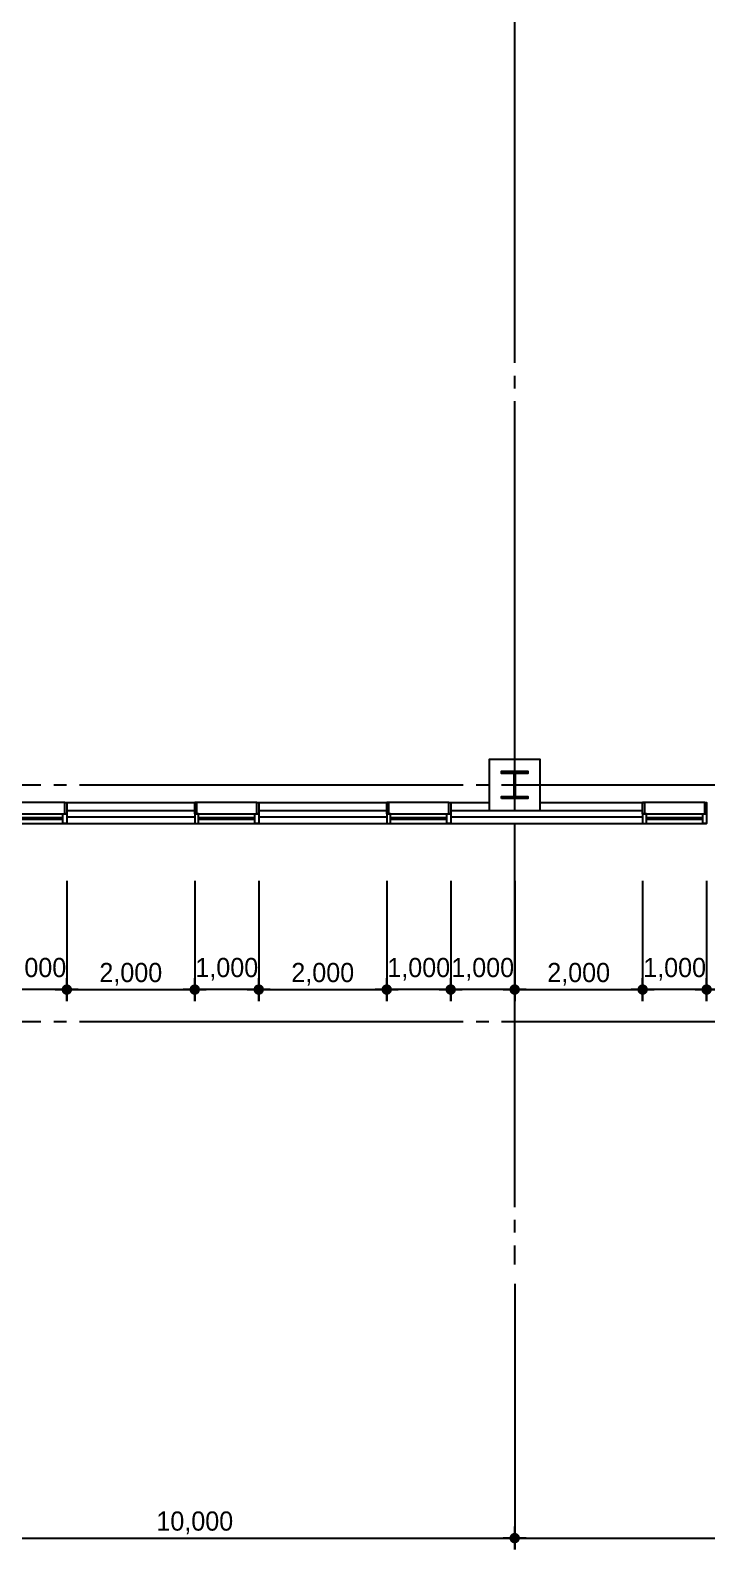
# Model space of a CAD drawing. Extents: x 14074245 to 14153635, y -1806033 to -1750552.
# Drawn here: x 14101971 to 14112540, y -1802086 to -1778329 of the extents above; entities that cross this region are included whole.
import ezdxf

# ---------------------------------------------------------------- set-up
doc = ezdxf.new("R2010")
doc.units = 0
doc.header["$LTSCALE"] = 100
doc.header["$MEASUREMENT"] = 0
doc.header["$PDSIZE"] = -10
doc.linetypes.add('CEN', pattern=[66, 60, -2, 2, -2])
doc.layers.get('0').update_dxf_attribs({"linetype": 'CONTINUOUS'})
doc.layers.get('Defpoints').update_dxf_attribs({"linetype": 'CONTINUOUS'})
for name, color, linetype in [('0-내벽고정식', 7, 'CONTINUOUS'), ('CEN', 1, 'CEN'), ('COL', 2, 'CONTINUOUS'), ('col2', 3, 'CONTINUOUS'), ('DIM', 7, 'CONTINUOUS'), ('WALL-1', 7, 'CONTINUOUS'), ('WID', 4, 'CONTINUOUS')]:
    doc.layers.add(name, color=color, linetype=linetype)
doc.styles.add('굴림', font='H2HDRM.TTF')
doc.dimstyles.new('DIM100', dxfattribs={"dimtxt": 300, "dimasz": 120, "dimexe": 1, "dimexo": 100, "dimgap": 60, "dimtad": 1, "dimdec": 4, "dimzin": 0, "dimdsep": 46, "dimlunit": 6, "dimtxsty": '굴림', "dimblk": 'DOTT', "dimcen": 0.09, "dimadec": 0, "dimazin": 0, "dimtfac": 1, "dimtdec": 4, "dimtofl": 0, "dimtmove": 2, "dimatfit": 2, "dimldrblk": 'DOTT', "dimfxl": 1, "dimtolj": 1, "dimtzin": 0, "dimarcsym": 0})
doc.dimstyles.new('DIM50', dxfattribs={"dimscale": 50, "dimtxt": 3, "dimasz": 1.2, "dimexe": 1, "dimexo": 1, "dimgap": 0.6, "dimtad": 1, "dimdec": 4, "dimzin": 0, "dimdsep": 46, "dimlunit": 6, "dimtxsty": '굴림', "dimblk": 'DOTT', "dimcen": 0.09, "dimadec": 0, "dimazin": 0, "dimtfac": 1, "dimtdec": 4, "dimtofl": 0, "dimtmove": 2, "dimatfit": 2, "dimldrblk": 'DOTT', "dimfxl": 1, "dimtolj": 1, "dimtzin": 0, "dimarcsym": 0})

# ---------------------------------------------------------------- blocks, each defined once
blk = doc.blocks.new('DOTT')
for p, q in [((-1.5, 0), (1.5, 0)), ((0, 1.5), (0, -1.5))]:
    blk.add_line(p, q)
at = {"color": 6, "const_width": 0.68}
blk.add_lwpolyline([(-0.34, 0, 1), (0.34, 0, 1)], format="xyb", close=True, dxfattribs=at)
blk = doc.blocks.new('*D44')
at = {"layer": 'Defpoints', "color": 0, "lineweight": -3}
for p in [(14109540, -1797629), (14119540, -1797629), (14119540, -1801906)]:
    blk.add_point(p, dxfattribs=at)
at = {"layer": 'DIM', "color": 7, "lineweight": -2}
for p, q in [((14109540, -1797929), (14109540, -1802006)), ((14119540, -1797929), (14119540, -1802006)), ((14109660, -1801906), (14119420, -1801906))]:
    blk.add_line(p, q, dxfattribs=at)
at = {"layer": 'DIM', "color": 7, "lineweight": -2, "xscale": 120, "yscale": 120, "zscale": 120, "rotation": 180}
blk.add_blockref('DOTT', (14109540, -1801906), dxfattribs=at)
at = {"layer": 'DIM', "color": 7, "lineweight": -2, "xscale": 120, "yscale": 120, "zscale": 120}
blk.add_blockref('DOTT', (14119540, -1801906), dxfattribs=at)
at = {"layer": 'DIM', "color": 3, "insert": (14114540, -1801667), "char_height": 300, "attachment_point": 5, "style": '굴림'}
blk.add_mtext('\\A1;10,000', dxfattribs=at)
blk = doc.blocks.new('*D46')
at = {"layer": 'Defpoints', "color": 0, "lineweight": -3}
for p in [(14099540, -1797629), (14109540, -1797629), (14109540, -1801906)]:
    blk.add_point(p, dxfattribs=at)
at = {"layer": 'DIM', "color": 7, "lineweight": -2}
for p, q in [((14099540, -1797929), (14099540, -1802006)), ((14109540, -1797929), (14109540, -1802006)), ((14099660, -1801906), (14109420, -1801906))]:
    blk.add_line(p, q, dxfattribs=at)
at = {"layer": 'DIM', "color": 7, "lineweight": -2, "xscale": 120, "yscale": 120, "zscale": 120, "rotation": 180}
blk.add_blockref('DOTT', (14099540, -1801906), dxfattribs=at)
at = {"layer": 'DIM', "color": 7, "lineweight": -2, "xscale": 120, "yscale": 120, "zscale": 120}
blk.add_blockref('DOTT', (14109540, -1801906), dxfattribs=at)
at = {"layer": 'DIM', "color": 3, "insert": (14104540, -1801667), "char_height": 300, "attachment_point": 5, "style": '굴림'}
blk.add_mtext('\\A1;10,000', dxfattribs=at)
blk = doc.blocks.new('aw-1000-325')
at = {"layer": 'WID', "color": 8}
for p, q in [((970, 325), (0, 325)), ((0, 150), (1000, 150)), ((0, 0), (1000, 0))]:
    blk.add_line(p, q, dxfattribs=at)
at = {"layer": 'WID'}
for points in [[(0, 325), (30, 325), (30, 150), (0, 150)], [(970, 325), (1000, 325), (1000, 150), (970, 150)], [(60, 150), (0, 150), (0, 0), (60, 0)], [(60, 63), (940, 63), (940, 87), (60, 87)], [(940, 150), (1000, 150), (1000, 0), (940, 0)]]:
    blk.add_lwpolyline(points, close=True, dxfattribs=at)
blk = doc.blocks.new('*D65')
at = {"layer": 'Defpoints', "color": 0, "lineweight": -3, "ltscale": 3}
for p in [(14105540, -1791528), (14107540, -1791528), (14107540, -1793328)]:
    blk.add_point(p, dxfattribs=at)
at = {"layer": 'DIM', "color": 7, "lineweight": -2, "ltscale": 3}
for p, q in [((14105540, -1791628), (14105540, -1793329)), ((14107540, -1791628), (14107540, -1793329)), ((14105660, -1793328), (14107420, -1793328))]:
    blk.add_line(p, q, dxfattribs=at)
at = {"layer": 'DIM', "color": 7, "lineweight": -2, "ltscale": 3, "xscale": 120, "yscale": 120, "zscale": 120, "rotation": 180}
blk.add_blockref('DOTT', (14105540, -1793328), dxfattribs=at)
at = {"layer": 'DIM', "color": 7, "lineweight": -2, "ltscale": 3, "xscale": 120, "yscale": 120, "zscale": 120}
blk.add_blockref('DOTT', (14107540, -1793328), dxfattribs=at)
at = {"layer": 'DIM', "color": 3, "ltscale": 3, "insert": (14106540, -1793089), "char_height": 300, "attachment_point": 5, "style": '굴림'}
blk.add_mtext('\\A1;2,000', dxfattribs=at)
blk = doc.blocks.new('*D66')
at = {"layer": 'Defpoints', "color": 0, "lineweight": -3, "ltscale": 3}
for p in [(14107540, -1791528), (14108540, -1791528), (14107540, -1793328)]:
    blk.add_point(p, dxfattribs=at)
at = {"layer": 'DIM', "color": 7, "lineweight": -2, "ltscale": 3}
for p, q in [((14107540, -1791628), (14107540, -1793329)), ((14108540, -1791628), (14108540, -1793329)), ((14108420, -1793328), (14107660, -1793328))]:
    blk.add_line(p, q, dxfattribs=at)
at = {"layer": 'DIM', "color": 7, "lineweight": -2, "ltscale": 3, "xscale": 120, "yscale": 120, "zscale": 120, "rotation": 180}
blk.add_blockref('DOTT', (14107540, -1793328), dxfattribs=at)
at = {"layer": 'DIM', "color": 7, "lineweight": -2, "ltscale": 3, "xscale": 120, "yscale": 120, "zscale": 120}
blk.add_blockref('DOTT', (14108540, -1793328), dxfattribs=at)
at = {"layer": 'DIM', "color": 3, "ltscale": 3, "insert": (14108040, -1793011), "char_height": 300, "attachment_point": 5, "style": '굴림'}
blk.add_mtext('\\A1;1,000', dxfattribs=at)
blk = doc.blocks.new('*D67')
at = {"layer": 'Defpoints', "color": 0, "lineweight": -3, "ltscale": 3}
for p in [(14102540, -1791528), (14104540, -1791528), (14104540, -1793328)]:
    blk.add_point(p, dxfattribs=at)
at = {"layer": 'DIM', "color": 7, "lineweight": -2, "ltscale": 3}
for p, q in [((14102540, -1791628), (14102540, -1793329)), ((14104540, -1791628), (14104540, -1793329)), ((14102660, -1793328), (14104420, -1793328))]:
    blk.add_line(p, q, dxfattribs=at)
at = {"layer": 'DIM', "color": 7, "lineweight": -2, "ltscale": 3, "xscale": 120, "yscale": 120, "zscale": 120, "rotation": 180}
blk.add_blockref('DOTT', (14102540, -1793328), dxfattribs=at)
at = {"layer": 'DIM', "color": 7, "lineweight": -2, "ltscale": 3, "xscale": 120, "yscale": 120, "zscale": 120}
blk.add_blockref('DOTT', (14104540, -1793328), dxfattribs=at)
at = {"layer": 'DIM', "color": 3, "ltscale": 3, "insert": (14103540, -1793089), "char_height": 300, "attachment_point": 5, "style": '굴림'}
blk.add_mtext('\\A1;2,000', dxfattribs=at)
blk = doc.blocks.new('*D68')
at = {"layer": 'Defpoints', "color": 0, "lineweight": -3, "ltscale": 3}
for p in [(14104540, -1791528), (14105540, -1791528), (14104540, -1793328)]:
    blk.add_point(p, dxfattribs=at)
at = {"layer": 'DIM', "color": 7, "lineweight": -2, "ltscale": 3}
for p, q in [((14104540, -1791628), (14104540, -1793329)), ((14105540, -1791628), (14105540, -1793329)), ((14105420, -1793328), (14104660, -1793328))]:
    blk.add_line(p, q, dxfattribs=at)
at = {"layer": 'DIM', "color": 7, "lineweight": -2, "ltscale": 3, "xscale": 120, "yscale": 120, "zscale": 120, "rotation": 180}
blk.add_blockref('DOTT', (14104540, -1793328), dxfattribs=at)
at = {"layer": 'DIM', "color": 7, "lineweight": -2, "ltscale": 3, "xscale": 120, "yscale": 120, "zscale": 120}
blk.add_blockref('DOTT', (14105540, -1793328), dxfattribs=at)
at = {"layer": 'DIM', "color": 3, "ltscale": 3, "insert": (14105040, -1793011), "char_height": 300, "attachment_point": 5, "style": '굴림'}
blk.add_mtext('\\A1;1,000', dxfattribs=at)
blk = doc.blocks.new('*D70')
at = {"layer": 'Defpoints', "color": 0, "lineweight": -3, "ltscale": 3}
for p in [(14101540, -1791528), (14102540, -1791528), (14101540, -1793328)]:
    blk.add_point(p, dxfattribs=at)
at = {"layer": 'DIM', "color": 7, "lineweight": -2, "ltscale": 3}
for p, q in [((14101540, -1791628), (14101540, -1793329)), ((14102540, -1791628), (14102540, -1793329)), ((14102420, -1793328), (14101660, -1793328))]:
    blk.add_line(p, q, dxfattribs=at)
at = {"layer": 'DIM', "color": 7, "lineweight": -2, "ltscale": 3, "xscale": 120, "yscale": 120, "zscale": 120, "rotation": 180}
blk.add_blockref('DOTT', (14101540, -1793328), dxfattribs=at)
at = {"layer": 'DIM', "color": 7, "lineweight": -2, "ltscale": 3, "xscale": 120, "yscale": 120, "zscale": 120}
blk.add_blockref('DOTT', (14102540, -1793328), dxfattribs=at)
at = {"layer": 'DIM', "color": 3, "ltscale": 3, "insert": (14102040, -1793011), "char_height": 300, "attachment_point": 5, "style": '굴림'}
blk.add_mtext('\\A1;1,000', dxfattribs=at)
blk = doc.blocks.new('*D71')
at = {"layer": 'Defpoints', "color": 0, "lineweight": -3, "ltscale": 3}
for p in [(14108540, -1791528), (14109540, -1791528), (14108540, -1793328)]:
    blk.add_point(p, dxfattribs=at)
at = {"layer": 'DIM', "color": 7, "lineweight": -2, "ltscale": 3}
for p, q in [((14108540, -1791628), (14108540, -1793329)), ((14109540, -1791628), (14109540, -1793329)), ((14109420, -1793328), (14108660, -1793328))]:
    blk.add_line(p, q, dxfattribs=at)
at = {"layer": 'DIM', "color": 7, "lineweight": -2, "ltscale": 3, "xscale": 120, "yscale": 120, "zscale": 120, "rotation": 180}
blk.add_blockref('DOTT', (14108540, -1793328), dxfattribs=at)
at = {"layer": 'DIM', "color": 7, "lineweight": -2, "ltscale": 3, "xscale": 120, "yscale": 120, "zscale": 120}
blk.add_blockref('DOTT', (14109540, -1793328), dxfattribs=at)
at = {"layer": 'DIM', "color": 3, "ltscale": 3, "insert": (14109040, -1793011), "char_height": 300, "attachment_point": 5, "style": '굴림'}
blk.add_mtext('\\A1;1,000', dxfattribs=at)
blk = doc.blocks.new('*D74')
at = {"layer": 'Defpoints', "color": 0, "lineweight": -3, "ltscale": 3}
for p in [(14112540, -1791528), (14114540, -1791528), (14114540, -1793328)]:
    blk.add_point(p, dxfattribs=at)
at = {"layer": 'DIM', "color": 7, "lineweight": -2, "ltscale": 3}
for p, q in [((14112540, -1791628), (14112540, -1793329)), ((14114540, -1791628), (14114540, -1793329)), ((14112660, -1793328), (14114420, -1793328))]:
    blk.add_line(p, q, dxfattribs=at)
at = {"layer": 'DIM', "color": 7, "lineweight": -2, "ltscale": 3, "xscale": 120, "yscale": 120, "zscale": 120, "rotation": 180}
blk.add_blockref('DOTT', (14112540, -1793328), dxfattribs=at)
at = {"layer": 'DIM', "color": 7, "lineweight": -2, "ltscale": 3, "xscale": 120, "yscale": 120, "zscale": 120}
blk.add_blockref('DOTT', (14114540, -1793328), dxfattribs=at)
at = {"layer": 'DIM', "color": 3, "ltscale": 3, "insert": (14113540, -1793089), "char_height": 300, "attachment_point": 5, "style": '굴림'}
blk.add_mtext('\\A1;2,000', dxfattribs=at)
blk = doc.blocks.new('*D76')
at = {"layer": 'Defpoints', "color": 0, "lineweight": -3, "ltscale": 3}
for p in [(14109540, -1791528), (14111540, -1791528), (14111540, -1793328)]:
    blk.add_point(p, dxfattribs=at)
at = {"layer": 'DIM', "color": 7, "lineweight": -2, "ltscale": 3}
for p, q in [((14109540, -1791628), (14109540, -1793329)), ((14111540, -1791628), (14111540, -1793329)), ((14109660, -1793328), (14111420, -1793328))]:
    blk.add_line(p, q, dxfattribs=at)
at = {"layer": 'DIM', "color": 7, "lineweight": -2, "ltscale": 3, "xscale": 120, "yscale": 120, "zscale": 120, "rotation": 180}
blk.add_blockref('DOTT', (14109540, -1793328), dxfattribs=at)
at = {"layer": 'DIM', "color": 7, "lineweight": -2, "ltscale": 3, "xscale": 120, "yscale": 120, "zscale": 120}
blk.add_blockref('DOTT', (14111540, -1793328), dxfattribs=at)
at = {"layer": 'DIM', "color": 3, "ltscale": 3, "insert": (14110540, -1793089), "char_height": 300, "attachment_point": 5, "style": '굴림'}
blk.add_mtext('\\A1;2,000', dxfattribs=at)
blk = doc.blocks.new('*D77')
at = {"layer": 'Defpoints', "color": 0, "lineweight": -3, "ltscale": 3}
for p in [(14111540, -1791528), (14112540, -1791528), (14111540, -1793328)]:
    blk.add_point(p, dxfattribs=at)
at = {"layer": 'DIM', "color": 7, "lineweight": -2, "ltscale": 3}
for p, q in [((14111540, -1791628), (14111540, -1793329)), ((14112540, -1791628), (14112540, -1793329)), ((14112420, -1793328), (14111660, -1793328))]:
    blk.add_line(p, q, dxfattribs=at)
at = {"layer": 'DIM', "color": 7, "lineweight": -2, "ltscale": 3, "xscale": 120, "yscale": 120, "zscale": 120, "rotation": 180}
blk.add_blockref('DOTT', (14111540, -1793328), dxfattribs=at)
at = {"layer": 'DIM', "color": 7, "lineweight": -2, "ltscale": 3, "xscale": 120, "yscale": 120, "zscale": 120}
blk.add_blockref('DOTT', (14112540, -1793328), dxfattribs=at)
at = {"layer": 'DIM', "color": 3, "ltscale": 3, "insert": (14112040, -1793011), "char_height": 300, "attachment_point": 5, "style": '굴림'}
blk.add_mtext('\\A1;1,000', dxfattribs=at)

msp = doc.modelspace()

# ---------------------------------------------------------------- linework, layer by layer
at = {"layer": '0-내벽고정식'}
for p, q in [((14102539.53432, -1790403.57588), (14104539.53432, -1790403.57588)), ((14105539.53432, -1790403.57588), (14107539.53432, -1790403.57588)), ((14108539.53432, -1790403.57588), (14109139.53432, -1790403.57588)), ((14109939.53432, -1790403.57588), (14111539.53432, -1790403.57588))]:
    msp.add_line(p, q, dxfattribs=at)
at = {"layer": 'CEN', "linetype": 'CEN'}
for p, q in [((14109539.53432, -1757728.57588), (14109539.53432, -1797628.57588)), ((14076336.53432, -1790128.57588), (14151139.53432, -1790128.57588)), ((14076336.53432, -1793828.57588), (14145739.53432, -1793828.57588))]:
    msp.add_line(p, q, dxfattribs=at)
at = {"layer": 'COL'}
msp.add_lwpolyline([(14109939.53432, -1790528.57588), (14109939.53432, -1789728.57588), (14109139.53432, -1789728.57588), (14109139.53432, -1790528.57588)], close=True, dxfattribs=at)
at = {"layer": 'col2'}
msp.add_lwpolyline([(14109336.03432, -1790342.57588), (14109336.03432, -1790307.57588), (14109529.53432, -1790307.57588), (14109529.53432, -1789949.57588), (14109336.03432, -1789949.57588), (14109336.03432, -1789914.57588), (14109743.03432, -1789914.57588), (14109743.03432, -1789949.57588), (14109549.53432, -1789949.57588), (14109549.53432, -1790307.57588), (14109743.03432, -1790307.57588), (14109743.03432, -1790342.57588)], close=True, dxfattribs=at)
at = {"layer": 'WALL-1', "color": 4}
for p, q in [((14102539.53432, -1790528.57588), (14104539.53432, -1790528.57588)), ((14105539.53432, -1790528.57588), (14107539.53432, -1790528.57588)), ((14108539.53432, -1790528.57588), (14111539.53432, -1790528.57588)), ((14102539.53432, -1790628.57588), (14104539.53432, -1790628.57588)), ((14102539.53432, -1790728.57588), (14104539.53432, -1790728.57588)), ((14105539.53432, -1790628.57588), (14107539.53432, -1790628.57588)), ((14105539.53432, -1790728.57588), (14107539.53432, -1790728.57588)), ((14108539.53432, -1790628.57588), (14111539.53432, -1790628.57588)), ((14108539.53432, -1790728.57588), (14111539.53432, -1790728.57588))]:
    msp.add_line(p, q, dxfattribs=at)

# ---------------------------------------------------------------- block references
at = {"layer": 'WID'}
for p in [(14101539.53432, -1790728.57588), (14104539.53432, -1790728.57588), (14107539.53432, -1790728.57588), (14111539.53432, -1790728.57588)]:
    msp.add_blockref('aw-1000-325', p, dxfattribs=at)

# ---------------------------------------------------------------- dimensions: what is measured, and where the dimension line sits
at = {"layer": 'DIM', "ltscale": 3}
for base, p1, p2, picture, middle in [((14101539.53432, -1793327.57588), (14102539.53432, -1791527.57588), (14101539.53432, -1791527.57588), '*D70', (14102039.53432, -1793010.622)), ((14104539.53432, -1793327.57588), (14105539.53432, -1791527.57588), (14104539.53432, -1791527.57588), '*D68', (14105039.53432, -1793010.622)), ((14107539.53432, -1793327.57588), (14108539.53432, -1791527.57588), (14107539.53432, -1791527.57588), '*D66', (14108039.53432, -1793010.622)), ((14108539.53432, -1793327.57588), (14109539.53432, -1791527.57588), (14108539.53432, -1791527.57588), '*D71', (14109039.53432, -1793010.622)), ((14111539.53432, -1793327.57588), (14112539.53432, -1791527.57588), (14111539.53432, -1791527.57588), '*D77', (14112039.53432, -1793010.622))]:
    dim = msp.add_linear_dim(base=base, p1=p1, p2=p2, angle=180, dimstyle='DIM100', dxfattribs=at)
    dim.commit()
    dim.dimension.update_dxf_attribs({"geometry": picture, "text_midpoint": middle, "dimtype": 128})
for base, p1, p2, picture, middle in [((14104539.53432, -1793327.57588), (14102539.53432, -1791527.57588), (14104539.53432, -1791527.57588), '*D67', (14103539.53432, -1793088.53765)), ((14107539.53432, -1793327.57588), (14105539.53432, -1791527.57588), (14107539.53432, -1791527.57588), '*D65', (14106539.53432, -1793088.53765)), ((14111539.53432, -1793327.57588), (14109539.53432, -1791527.57588), (14111539.53432, -1791527.57588), '*D76', (14110539.53432, -1793088.53765)), ((14114539.53432, -1793327.57588), (14112539.53432, -1791527.57588), (14114539.53432, -1791527.57588), '*D74', (14113539.53432, -1793088.53765))]:
    dim = msp.add_linear_dim(base=base, p1=p1, p2=p2, dimstyle='DIM100', dxfattribs=at)
    dim.commit()
    dim.dimension.update_dxf_attribs({"geometry": picture, "text_midpoint": middle})
at = {"layer": 'DIM'}
for base, p1, p2, picture, middle in [((14109539.53432, -1801905.91873), (14099539.53432, -1797628.57588), (14109539.53432, -1797628.57551), '*D46', (14104539.53432, -1801667.25042)), ((14119539.53432, -1801905.91873), (14109539.53432, -1797628.57588), (14119539.53432, -1797628.57588), '*D44', (14114539.53432, -1801667.25042))]:
    dim = msp.add_linear_dim(base=base, p1=p1, p2=p2, dimstyle='DIM50', override={"dimscale": 100, "dimexo": 3}, dxfattribs=at)
    dim.commit()
    dim.dimension.update_dxf_attribs({"geometry": picture, "text_midpoint": middle})

doc.saveas('drawing.dxf')
